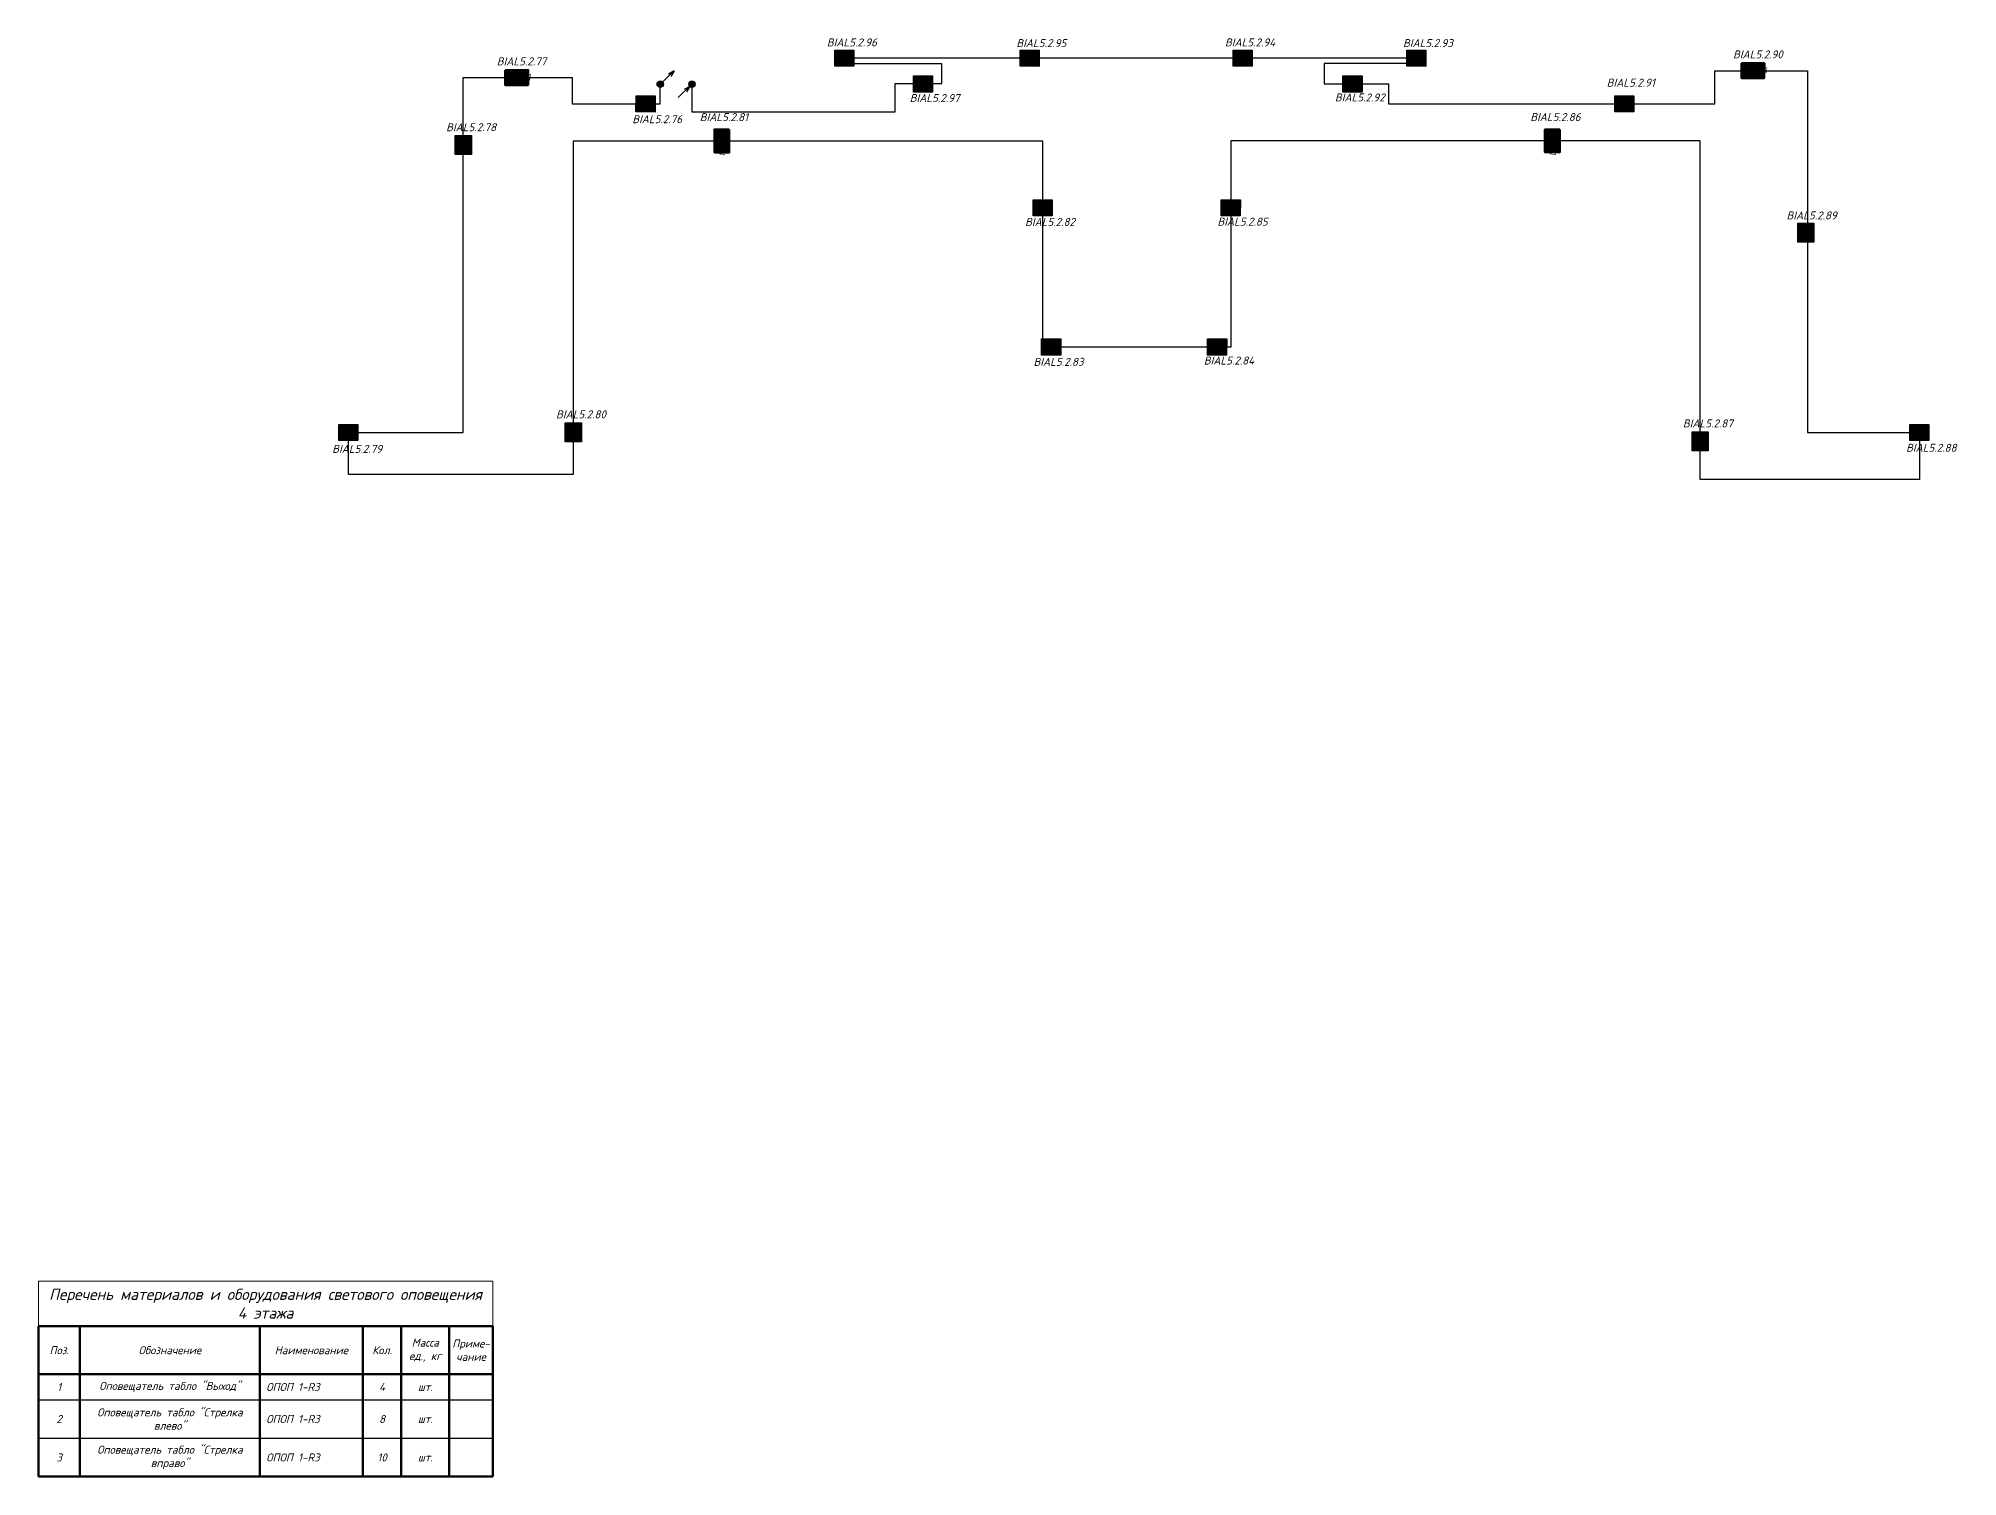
# Model space of a CAD drawing. Extents: x -152830 to 1281226, y -304852 to -2349.
# Drawn here: x 700252 to 760215, y -299021 to -254080 of the extents above; entities that cross this region are included whole.
import ezdxf

# ---------------------------------------------------------------- set-up
doc = ezdxf.new("R2010")
doc.units = 0
doc.header["$LTSCALE"] = 100
doc.linetypes.add('ACAD_ISO02W100', pattern=[15, 12, -3])
doc.layers.get('Defpoints').update_dxf_attribs({"color": 42})
for name, color, linetype, lineweight in [('00-Штамп', 7, 'Continuous', 0), ('cc_ПС', 6, 'пс  -V-V-V-V-V-V-V-', 30), ('Радио', 5, 'Continuous', 30)]:
    doc.layers.add(name, color=color, linetype=linetype, lineweight=lineweight)
doc.layers.add('_СОУЭ Оповещение_световое', color=1, linetype='Continuous')
doc.layers.add('ODG - Проводка', color=3, linetype='Continuous')
doc.styles.add('OlympDesign', font='isocpeui.ttf', dxfattribs={"height": 250})
doc.styles.get("Standard").update_dxf_attribs({"font": 'arial.ttf'})
doc.linetypes.add('пс  -V-V-V-V-V-V-V-', pattern='A,20,-0.2,["V",Standard,S=3,R=0,X=1,Y=-1.5],-5', length=25.2)

# ---------------------------------------------------------------- blocks, each defined once
blk = doc.blocks.new('*U148')
at = {"linetype": 'Continuous', "lineweight": 20, "true_color": 0xffffff}
h = blk.add_hatch(color=7, dxfattribs=at)
h.dxf.hatch_style = 1
h.paths.add_polyline_path([(200, -972), (200, 39), (-994, 39), (-994, -972)])
at = {"color": 1, "linetype": 'Continuous', "lineweight": 30}
blk.add_lwpolyline([(-992, 40), (202, 40), (202, -972), (-992, -972)], close=True, dxfattribs=at)
blk.add_lwpolyline([(124, -448, 0, 244, 0), (-364, -448, 0, 0, 0), (-890, -448, 0, 0, 0)], format="xyseb", dxfattribs=at)
at = {"style": 'OlympDesign'}
blk.add_attdef('НУМЕРАЦИЯ', (-1495, 611), '', height=500, dxfattribs=at)
at = {"color": 6, "lineweight": 20, "style": 'OlympDesign', "flags": 1}
for tag, p in [('ПОМЕЩЕНИЕ', (1645, -43)), ('ИД', (2550, -400))]:
    blk.add_attdef(tag, p, '', height=250, dxfattribs=at)
at = {"color": 2, "linetype": 'Continuous', "lineweight": 30, "style": 'OlympDesign', "width": 0.8, "flags": 1}
blk.add_attdef('ID', (2010, -411), '', height=250, dxfattribs=at)
blk = doc.blocks.new('*U149')
at = {"linetype": 'Continuous', "lineweight": 20, "true_color": 0xffffff}
h = blk.add_hatch(color=7, dxfattribs=at)
h.dxf.hatch_style = 1
h.paths.add_polyline_path([(-15, 709), (-15, -223), (1418, -210), (1418, 722)])
at = {"color": 1, "linetype": 'Continuous', "lineweight": 50}
blk.add_lwpolyline([(-15, 709), (1418, 722), (1418, -210), (-15, -223)], close=True, dxfattribs=at)
at = {"color": 1, "linetype": 'Continuous', "lineweight": 30, "insert": (100, 455), "char_height": 300, "attachment_point": 1, "style": 'OlympDesign'}
blk.add_mtext_dynamic_manual_height_columns('ВЫХОД', width=642.49, gutter_width=25, heights=[0], dxfattribs=at)
at = {"style": 'OlympDesign'}
blk.add_attdef('НУМЕРАЦИЯ', (-547, 1004), '', height=500, rotation=90, dxfattribs=at)
at = {"color": 6, "lineweight": 20, "style": 'OlympDesign', "flags": 1}
for tag, p in [('ПОМЕЩЕНИЕ', (1645, -43)), ('ИД', (2550, -400))]:
    blk.add_attdef(tag, p, '', height=250, dxfattribs=at)
blk = doc.blocks.new('*U150')
at = {"linetype": 'Continuous', "lineweight": 20, "true_color": 0xffffff}
h = blk.add_hatch(color=7, dxfattribs=at)
h.dxf.hatch_style = 1
h.paths.add_polyline_path([(200, -972), (200, 39), (-994, 39), (-994, -972)])
at = {"color": 1, "linetype": 'Continuous', "lineweight": 30}
blk.add_lwpolyline([(-992, 40), (202, 40), (202, -972), (-992, -972)], close=True, dxfattribs=at)
blk.add_lwpolyline([(124, -448, 0, 244, 0), (-364, -448, 0, 0, 0), (-890, -448, 0, 0, 0)], format="xyseb", dxfattribs=at)
at = {"style": 'OlympDesign'}
blk.add_attdef('НУМЕРАЦИЯ', (473, 611), '', height=500, dxfattribs=at)
at = {"color": 6, "lineweight": 20, "style": 'OlympDesign', "flags": 1}
for tag, p in [('ПОМЕЩЕНИЕ', (1645, -43)), ('ИД', (2550, -400))]:
    blk.add_attdef(tag, p, '', height=250, dxfattribs=at)
at = {"color": 2, "linetype": 'Continuous', "lineweight": 30, "style": 'OlympDesign', "width": 0.8, "flags": 1}
blk.add_attdef('ID', (2010, -411), '', height=250, dxfattribs=at)
blk = doc.blocks.new('*U151')
at = {"linetype": 'Continuous', "lineweight": 20, "true_color": 0xffffff}
h = blk.add_hatch(color=7, dxfattribs=at)
h.dxf.hatch_style = 1
h.paths.add_polyline_path([(196, -973), (201, 39), (-994, 43), (-998, -968)])
at = {"color": 1, "linetype": 'Continuous', "lineweight": 30}
blk.add_lwpolyline([(-994, 43), (201, 39), (196, -973), (-998, -968)], close=True, dxfattribs=at)
blk.add_lwpolyline([(-889, -440, 0, 244, 0), (-401, -442, 0, 0, 0), (125, -444, 0, 0, 0)], format="xyseb", dxfattribs=at)
at = {"color": 6, "lineweight": 20, "style": 'OlympDesign', "flags": 1}
for tag, p in [('ПОМЕЩЕНИЕ', (1643, -44)), ('ИД', (2549, -401))]:
    blk.add_attdef(tag, p, '', height=250, dxfattribs=at)
at = {"style": 'OlympDesign'}
blk.add_attdef('НУМЕРАЦИЯ', (-1228, -1671), '', height=500, dxfattribs=at)
at = {"color": 2, "linetype": 'Continuous', "lineweight": 30, "style": 'OlympDesign', "width": 0.8, "flags": 1}
blk.add_attdef('ID', (2008, -419), '', height=250, rotation=359.76857, dxfattribs=at)
blk = doc.blocks.new('*U152')
at = {"linetype": 'Continuous', "lineweight": 20, "true_color": 0xffffff}
h = blk.add_hatch(color=7, dxfattribs=at)
h.dxf.hatch_style = 1
h.paths.add_polyline_path([(-15, 709), (-15, -223), (1418, -210), (1418, 722)])
at = {"color": 1, "linetype": 'Continuous', "lineweight": 50}
blk.add_lwpolyline([(-15, 709), (1418, 722), (1418, -210), (-15, -223)], close=True, dxfattribs=at)
at = {"color": 1, "linetype": 'Continuous', "lineweight": 30, "insert": (100, 455), "char_height": 300, "attachment_point": 1, "style": 'OlympDesign'}
blk.add_mtext_dynamic_manual_height_columns('ВЫХОД', width=642.49, gutter_width=25, heights=[0], dxfattribs=at)
at = {"style": 'OlympDesign'}
blk.add_attdef('НУМЕРАЦИЯ', (-527, -1142), '', height=500, rotation=90, dxfattribs=at)
at = {"color": 6, "lineweight": 20, "style": 'OlympDesign', "flags": 1}
for tag, p in [('ПОМЕЩЕНИЕ', (1645, -43)), ('ИД', (2550, -400))]:
    blk.add_attdef(tag, p, '', height=250, dxfattribs=at)
blk = doc.blocks.new('*U153')
at = {"linetype": 'Continuous', "lineweight": 20, "true_color": 0xffffff}
h = blk.add_hatch(color=7, dxfattribs=at)
h.dxf.hatch_style = 1
h.paths.add_polyline_path([(200, -972), (200, 39), (-994, 39), (-994, -972)])
at = {"color": 1, "linetype": 'Continuous', "lineweight": 30}
blk.add_lwpolyline([(-992, 40), (202, 40), (202, -972), (-992, -972)], close=True, dxfattribs=at)
blk.add_lwpolyline([(124, -448, 0, 244, 0), (-364, -448, 0, 0, 0), (-890, -448, 0, 0, 0)], format="xyseb", dxfattribs=at)
at = {"color": 6, "lineweight": 20, "style": 'OlympDesign', "flags": 1}
for tag, p in [('ПОМЕЩЕНИЕ', (1645, -43)), ('ИД', (2550, -400))]:
    blk.add_attdef(tag, p, '', height=250, dxfattribs=at)
at = {"color": 2, "linetype": 'Continuous', "lineweight": 30, "style": 'OlympDesign', "width": 0.8, "flags": 1}
blk.add_attdef('ID', (2010, -411), '', height=250, dxfattribs=at)
at = {"style": 'OlympDesign'}
blk.add_attdef('НУМЕРАЦИЯ', (-1408, -1738), '', height=500, dxfattribs=at)
blk = doc.blocks.new('*U154')
at = {"linetype": 'Continuous', "lineweight": 20, "true_color": 0xffffff}
h = blk.add_hatch(color=7, dxfattribs=at)
h.dxf.hatch_style = 1
h.paths.add_polyline_path([(196, -973), (201, 39), (-994, 43), (-998, -968)])
at = {"color": 1, "linetype": 'Continuous', "lineweight": 30}
blk.add_lwpolyline([(-994, 43), (201, 39), (196, -973), (-998, -968)], close=True, dxfattribs=at)
blk.add_lwpolyline([(-889, -440, 0, 244, 0), (-401, -442, 0, 0, 0), (125, -444, 0, 0, 0)], format="xyseb", dxfattribs=at)
at = {"style": 'OlympDesign'}
blk.add_attdef('НУМЕРАЦИЯ', (-1228, 227), '', height=500, dxfattribs=at)
at = {"color": 6, "lineweight": 20, "style": 'OlympDesign', "flags": 1}
for tag, p in [('ПОМЕЩЕНИЕ', (1643, -44)), ('ИД', (2549, -401))]:
    blk.add_attdef(tag, p, '', height=250, dxfattribs=at)
at = {"color": 2, "linetype": 'Continuous', "lineweight": 30, "style": 'OlympDesign', "width": 0.8, "flags": 1}
blk.add_attdef('ID', (2008, -419), '', height=250, rotation=359.76857, dxfattribs=at)
blk = doc.blocks.new('*U155')
at = {"linetype": 'Continuous', "lineweight": 20, "true_color": 0xffffff}
h = blk.add_hatch(color=7, dxfattribs=at)
h.dxf.hatch_style = 1
h.paths.add_polyline_path([(200, -972), (200, 39), (-994, 39), (-994, -972)])
at = {"color": 1, "linetype": 'Continuous', "lineweight": 30}
blk.add_lwpolyline([(-992, 40), (202, 40), (202, -972), (-992, -972)], close=True, dxfattribs=at)
blk.add_lwpolyline([(124, -448, 0, 244, 0), (-364, -448, 0, 0, 0), (-890, -448, 0, 0, 0)], format="xyseb", dxfattribs=at)
at = {"style": 'OlympDesign'}
blk.add_attdef('НУМЕРАЦИЯ', (-1495, 272), '', height=500, dxfattribs=at)
at = {"color": 6, "lineweight": 20, "style": 'OlympDesign', "flags": 1}
for tag, p in [('ПОМЕЩЕНИЕ', (1645, -43)), ('ИД', (2550, -400))]:
    blk.add_attdef(tag, p, '', height=250, dxfattribs=at)
at = {"color": 2, "linetype": 'Continuous', "lineweight": 30, "style": 'OlympDesign', "width": 0.8, "flags": 1}
blk.add_attdef('ID', (2010, -411), '', height=250, dxfattribs=at)
blk = doc.blocks.new('*U156')
at = {"linetype": 'Continuous', "lineweight": 20, "true_color": 0xffffff}
h = blk.add_hatch(color=7, dxfattribs=at)
h.dxf.hatch_style = 1
h.paths.add_polyline_path([(196, -973), (201, 39), (-994, 43), (-998, -968)])
at = {"color": 1, "linetype": 'Continuous', "lineweight": 30}
blk.add_lwpolyline([(-994, 43), (201, 39), (196, -973), (-998, -968)], close=True, dxfattribs=at)
blk.add_lwpolyline([(-889, -440, 0, 244, 0), (-401, -442, 0, 0, 0), (125, -444, 0, 0, 0)], format="xyseb", dxfattribs=at)
at = {"color": 6, "lineweight": 20, "style": 'OlympDesign', "flags": 1}
for tag, p in [('ПОМЕЩЕНИЕ', (1643, -44)), ('ИД', (2549, -401))]:
    blk.add_attdef(tag, p, '', height=250, dxfattribs=at)
at = {"style": 'OlympDesign'}
blk.add_attdef('НУМЕРАЦИЯ', (-1228, -1595), '', height=500, dxfattribs=at)
at = {"color": 2, "linetype": 'Continuous', "lineweight": 30, "style": 'OlympDesign', "width": 0.8, "flags": 1}
blk.add_attdef('ID', (2008, -419), '', height=250, rotation=359.76857, dxfattribs=at)
blk = doc.blocks.new('*U157')
at = {"linetype": 'Continuous', "lineweight": 20, "true_color": 0xffffff}
h = blk.add_hatch(color=7, dxfattribs=at)
h.dxf.hatch_style = 1
h.paths.add_polyline_path([(200, -972), (200, 39), (-994, 39), (-994, -972)])
at = {"color": 1, "linetype": 'Continuous', "lineweight": 30}
blk.add_lwpolyline([(-992, 40), (202, 40), (202, -972), (-992, -972)], close=True, dxfattribs=at)
blk.add_lwpolyline([(124, -448, 0, 244, 0), (-364, -448, 0, 0, 0), (-890, -448, 0, 0, 0)], format="xyseb", dxfattribs=at)
at = {"color": 6, "lineweight": 20, "style": 'OlympDesign', "flags": 1}
for tag, p in [('ПОМЕЩЕНИЕ', (1645, -43)), ('ИД', (2550, -400))]:
    blk.add_attdef(tag, p, '', height=250, dxfattribs=at)
at = {"style": 'OlympDesign'}
blk.add_attdef('НУМЕРАЦИЯ', (-1495, -1557), '', height=500, dxfattribs=at)
at = {"color": 2, "linetype": 'Continuous', "lineweight": 30, "style": 'OlympDesign', "width": 0.8, "flags": 1}
blk.add_attdef('ID', (2010, -411), '', height=250, dxfattribs=at)
blk = doc.blocks.new('*U120')
at = {"layer": 'ODG - Проводка'}
h = blk.add_hatch(color=0, dxfattribs=at)
edge = h.paths.add_edge_path()
edge.add_arc((0, 0), 50, 0, 360)
at = {"layer": 'ODG - Проводка', "color": 0}
for points in [[(0, 0), (212, 212)], [(35, 35), (85, 122)], [(35, 35), (122, 85)]]:
    blk.add_lwpolyline(points, dxfattribs=at)
blk.add_circle((0, 0), 50, dxfattribs=at)
blk = doc.blocks.new('*U181')
at = {"linetype": 'Continuous', "lineweight": 20, "true_color": 0xffffff}
h = blk.add_hatch(color=7, dxfattribs=at)
h.dxf.hatch_style = 1
h.paths.add_polyline_path([(200, -972), (200, 39), (-994, 39), (-994, -972)])
at = {"color": 1, "linetype": 'Continuous', "lineweight": 30}
blk.add_lwpolyline([(-992, 40), (202, 40), (202, -972), (-992, -972)], close=True, dxfattribs=at)
blk.add_lwpolyline([(124, -448, 0, 244, 0), (-364, -448, 0, 0, 0), (-890, -448, 0, 0, 0)], format="xyseb", dxfattribs=at)
at = {"color": 6, "lineweight": 20, "style": 'OlympDesign', "flags": 1}
for tag, p in [('ПОМЕЩЕНИЕ', (1645, -43)), ('ИД', (2550, -400))]:
    blk.add_attdef(tag, p, '', height=250, dxfattribs=at)
at = {"style": 'OlympDesign'}
blk.add_attdef('НУМЕРАЦИЯ', (-1495, -1640), '', height=500, dxfattribs=at)
at = {"color": 2, "linetype": 'Continuous', "lineweight": 30, "style": 'OlympDesign', "width": 0.8, "flags": 1}
blk.add_attdef('ID', (2010, -411), '', height=250, dxfattribs=at)
blk = doc.blocks.new('*U180')
at = {"linetype": 'Continuous', "lineweight": 20, "true_color": 0xffffff}
h = blk.add_hatch(color=7, dxfattribs=at)
h.dxf.hatch_style = 1
h.paths.add_polyline_path([(196, -973), (201, 39), (-994, 43), (-998, -968)])
at = {"color": 1, "linetype": 'Continuous', "lineweight": 30}
blk.add_lwpolyline([(-994, 43), (201, 39), (196, -973), (-998, -968)], close=True, dxfattribs=at)
blk.add_lwpolyline([(-889, -440, 0, 244, 0), (-401, -442, 0, 0, 0), (125, -444, 0, 0, 0)], format="xyseb", dxfattribs=at)
at = {"color": 6, "lineweight": 20, "style": 'OlympDesign', "flags": 1}
for tag, p in [('ПОМЕЩЕНИЕ', (1643, -44)), ('ИД', (2549, -401))]:
    blk.add_attdef(tag, p, '', height=250, dxfattribs=at)
at = {"style": 'OlympDesign'}
blk.add_attdef('НУМЕРАЦИЯ', (-1228, -1559), '', height=500, dxfattribs=at)
at = {"color": 2, "linetype": 'Continuous', "lineweight": 30, "style": 'OlympDesign', "width": 0.8, "flags": 1}
blk.add_attdef('ID', (2008, -419), '', height=250, rotation=359.76857, dxfattribs=at)
blk = doc.blocks.new('*U183')
at = {"linetype": 'Continuous', "lineweight": 20, "true_color": 0xffffff}
h = blk.add_hatch(color=7, dxfattribs=at)
h.dxf.hatch_style = 1
h.paths.add_polyline_path([(196, -973), (201, 39), (-994, 43), (-998, -968)])
at = {"color": 1, "linetype": 'Continuous', "lineweight": 30}
blk.add_lwpolyline([(-994, 43), (201, 39), (196, -973), (-998, -968)], close=True, dxfattribs=at)
blk.add_lwpolyline([(-889, -440, 0, 244, 0), (-401, -442, 0, 0, 0), (125, -444, 0, 0, 0)], format="xyseb", dxfattribs=at)
at = {"color": 6, "lineweight": 20, "style": 'OlympDesign', "flags": 1}
for tag, p in [('ПОМЕЩЕНИЕ', (1643, -44)), ('ИД', (2549, -401))]:
    blk.add_attdef(tag, p, '', height=250, dxfattribs=at)
at = {"style": 'OlympDesign'}
blk.add_attdef('НУМЕРАЦИЯ', (-1228, -1580), '', height=500, dxfattribs=at)
at = {"color": 2, "linetype": 'Continuous', "lineweight": 30, "style": 'OlympDesign', "width": 0.8, "flags": 1}
blk.add_attdef('ID', (2008, -419), '', height=250, rotation=359.76857, dxfattribs=at)
blk = doc.blocks.new('*U182')
at = {"linetype": 'Continuous', "lineweight": 20, "true_color": 0xffffff}
h = blk.add_hatch(color=7, dxfattribs=at)
h.dxf.hatch_style = 1
h.paths.add_polyline_path([(200, -972), (200, 39), (-994, 39), (-994, -972)])
at = {"color": 1, "linetype": 'Continuous', "lineweight": 30}
blk.add_lwpolyline([(-992, 40), (202, 40), (202, -972), (-992, -972)], close=True, dxfattribs=at)
blk.add_lwpolyline([(124, -448, 0, 244, 0), (-364, -448, 0, 0, 0), (-890, -448, 0, 0, 0)], format="xyseb", dxfattribs=at)
at = {"color": 6, "lineweight": 20, "style": 'OlympDesign', "flags": 1}
for tag, p in [('ПОМЕЩЕНИЕ', (1645, -43)), ('ИД', (2550, -400))]:
    blk.add_attdef(tag, p, '', height=250, dxfattribs=at)
at = {"style": 'OlympDesign'}
blk.add_attdef('НУМЕРАЦИЯ', (-1495, -1597), '', height=500, dxfattribs=at)
at = {"color": 2, "linetype": 'Continuous', "lineweight": 30, "style": 'OlympDesign', "width": 0.8, "flags": 1}
blk.add_attdef('ID', (2010, -411), '', height=250, dxfattribs=at)
blk = doc.blocks.new('*U118')
at = {"layer": 'ODG - Проводка'}
h = blk.add_hatch(color=0, dxfattribs=at)
edge = h.paths.add_edge_path()
edge.add_arc((0, 0), 50, 0, 360)
at = {"layer": 'ODG - Проводка', "color": 0}
for points in [[(-212, -212), (0, 0)], [(-212, -212), (-162, -126)], [(-212, -212), (-126, -162)]]:
    blk.add_lwpolyline(points, dxfattribs=at)
blk.add_circle((0, 0), 50, dxfattribs=at)
blk = doc.blocks.new('*T2358')
at = {"color": 0, "lineweight": 50, "transparency": 16777216}
for p, q in [((0, -1410), (14195, -1410)), ((0, -1410), (0, -6110)), ((1300, -1410), (1300, -6110)), ((6919, -1410), (6919, -6110)), ((10139, -1410), (10139, -6110)), ((11339, -1410), (11339, -6110)), ((12839, -1410), (12839, -6110)), ((14195, -1410), (14195, -6110)), ((0, -2910), (14195, -2910)), ((0, -6110), (14195, -6110))]:
    blk.add_line(p, q, dxfattribs=at)
at = {"color": 0, "lineweight": -2, "transparency": 16777216}
for p, q in [((0, -3710), (12839, -3710)), ((0, -4910), (12839, -4910))]:
    blk.add_line(p, q, dxfattribs=at)
at = {"color": 0, "transparency": 16777216}
for p, q in [((12839, -3710), (14195, -3710)), ((12839, -4910), (14195, -4910))]:
    blk.add_line(p, q, dxfattribs=at)
at = {"layer": 'Defpoints', "color": 8, "linetype": 'ByBlock', "lineweight": 0, "transparency": 16777216}
for p, q in [((0, 0), (14195, 0)), ((0, 0), (0, -1410)), ((14195, 0), (14195, -1410))]:
    blk.add_line(p, q, dxfattribs=at)
at = {"color": 0, "transparency": 16777216, "style": 'OlympDesign'}
for s, insert, char_height, width, attachment_point in [('Перечень материалов и оборудования светового оповещения 4 этажа', (7097, -705), 350, 13794.54, 5), ('Масса ед., кг', (12089, -2160), 250, 1100, 5), ('Поз.', (650, -2160), 250, 900, 5), ('Обозначение', (4110, -2160), 250, 5219.44, 5), ('Наименование', (8529, -2160), 250, 2819.56, 5), ('Кол.', (10739, -2160), 250, 800, 5), ('Приме- чание', (13517, -2160), 250, 955.55, 5), ('1', (650, -3310), 250, 900, 5), ('Оповещатель табло "Выход"', (4110, -3310), 250, 5219.44, 5), ('ОПОП 1-R3', (7119, -3310), 250, 2819.56, 4), ('4', (10739, -3310), 250, 800, 5), ('шт.', (12089, -3310), 250, 1100, 5), ('2', (650, -4310), 250, 900, 5), ('Оповещатель табло "Стрелка влево"', (4110, -4310), 250, 5219.44, 5), ('ОПОП 1-R3', (7119, -4310), 250, 2819.56, 4), ('8', (10739, -4310), 250, 800, 5), ('шт.', (12089, -4310), 250, 1100, 5), ('3', (650, -5510), 250, 900, 5), ('Оповещатель табло "Стрелка вправо"', (4110, -5510), 250, 5219.44, 5), ('ОПОП 1-R3', (7119, -5510), 250, 2819.56, 4), ('10', (10739, -5510), 250, 800, 5), ('шт.', (12089, -5510), 250, 1100, 5)]:
    blk.add_mtext(s, dxfattribs=dict(at, insert=insert, char_height=char_height, width=width, attachment_point=attachment_point))

msp = doc.modelspace()

# ---------------------------------------------------------------- linework, layer by layer
at = {"layer": 'cc_ПС', "color": 1, "linetype": 'ACAD_ISO02W100', "lineweight": 30, "ltscale": 30}
msp.add_lwpolyline([(720673.045288, -255512.382671), (720673.045288, -256372.245034), (727016.249036, -256372.245034), (727016.249036, -255491.778759), (728478.147437, -255491.778759), (728478.147437, -254876.668135), (725436.17253, -254876.668135), (725436.17253, -254690.02734), (743303.581328, -254690.02734), (743303.581328, -254860.981945), (740426.874208, -254860.981945), (740426.874208, -255496.694374), (742432.089516, -255496.694374), (742432.089516, -256126.964957), (752630.456362, -256126.964957), (752630.456362, -255089.350291), (755520.15479, -255089.350291), (755520.15479, -266394.54799), (759019.845588, -266394.54799), (759019.845588, -267868.2597), (752169.764913, -267868.2597), (752169.764913, -257281.102297), (737508.010001, -257281.102297), (737508.010001, -263726.959586), (731630.572135, -263726.959586), (731630.572135, -257289.691858), (716964.011887, -257289.691858), (716964.011887, -267703.602198), (709939.3884, -267703.602198), (709939.3884, -266395.755825), (713520.70341, -266395.755825), (713520.70341, -255306.05509), (716927.764863, -255306.05509), (716927.764863, -256128.168667), (719681.703697, -256128.168667), (719681.703697, -255512.382671)], dxfattribs=at)

# ---------------------------------------------------------------- block references
msp.add_blockref('*T2358', (700251.8884, -292911.740376))
at = {"layer": '_СОУЭ Оповещение_световое', "color": 4}
ref = msp.add_blockref('*U155', (725633.540299, -254467.068246), dxfattribs=dict(at, xscale=0.5, yscale=0.5, zscale=0.5))
ref.add_attrib('НУМЕРАЦИЯ', 'BIAL5.2.96', (724886.00839, -254331.157553), dxfattribs={"layer": '00-Штамп', "color": 7, "height": 250, "style": 'OlympDesign'})
ref = msp.add_blockref('*U154', (731420.662903, -254467.60714), dxfattribs=dict(at, xscale=0.5, yscale=0.5, zscale=0.5))
ref.add_attrib('НУМЕРАЦИЯ', 'BIAL5.2.95', (730806.493292, -254354.216451), dxfattribs={"layer": '00-Штамп', "color": 7, "height": 250, "style": 'OlympDesign'})
ref = msp.add_blockref('*U155', (738072.75617, -254467.068246), dxfattribs=dict(at, xscale=0.5, yscale=0.5, zscale=0.5))
ref.add_attrib('НУМЕРАЦИЯ', 'BIAL5.2.94', (737325.22426, -254331.157553), dxfattribs={"layer": '00-Штамп', "color": 7, "height": 250, "style": 'OlympDesign'})
ref = msp.add_blockref('*U154', (743501.813019, -254467.60714), dxfattribs=dict(at, xscale=0.5, yscale=0.5, zscale=0.5))
ref.add_attrib('НУМЕРАЦИЯ', 'BIAL5.2.93', (742887.643408, -254354.216451), dxfattribs={"layer": '00-Штамп', "color": 7, "height": 250, "style": 'OlympDesign'})
ref = msp.add_blockref('*U149', (714842.818702, -255427.577507), dxfattribs=dict(at, xscale=0.4999999999999998, yscale=0.4999999999999998, zscale=0.4999999999999998, rotation=359.4723474880294))
ref.add_attrib('НУМЕРАЦИЯ', 'BIAL5.2.77', (714574.110678, -254923.163395), dxfattribs={"layer": '00-Штамп', "color": 7, "height": 250, "style": 'OlympDesign'})
ref = msp.add_blockref('*U149', (753467.8339, -255210.872708), dxfattribs=dict(at, xscale=0.4999999999999999, yscale=0.4999999999999999, zscale=0.4999999999999999, rotation=359.4723474880294))
ref.add_attrib('НУМЕРАЦИЯ', 'BIAL5.2.90', (753199.125876, -254706.458597), dxfattribs={"layer": '00-Штамп', "color": 7, "height": 250, "style": 'OlympDesign'})
ref = msp.add_blockref('*U156', (728089.466511, -255273.356041), dxfattribs=dict(at, xscale=0.5, yscale=0.5, zscale=0.5))
ref.add_attrib('НУМЕРАЦИЯ', 'BIAL5.2.97', (727475.296901, -256070.642131), dxfattribs={"layer": '00-Штамп', "color": 7, "height": 250, "style": 'OlympDesign'})
ref = msp.add_blockref('*U157', (741508.050602, -255272.821272), dxfattribs=dict(at, xscale=0.5, yscale=0.5, zscale=0.5))
ref.add_attrib('НУМЕРАЦИЯ', 'BIAL5.2.92', (740760.518693, -256051.188714), dxfattribs={"layer": '00-Штамп', "color": 7, "height": 250, "style": 'OlympDesign'})
ref = msp.add_blockref('*U148', (749999.25617, -255894.030353), dxfattribs=dict(at, xscale=0.5, yscale=0.5, zscale=0.5))
ref.add_attrib('НУМЕРАЦИЯ', 'BIAL5.2.91', (749251.72426, -255588.706699), dxfattribs={"layer": '00-Штамп', "color": 7, "height": 250, "style": 'OlympDesign'})
ref = msp.add_blockref('*U151', (719421.745018, -255894.565121), dxfattribs=dict(at, xscale=0.5, yscale=0.5, zscale=0.5))
ref.add_attrib('НУМЕРАЦИЯ', 'BIAL5.2.76', (718807.575407, -256730.137831), dxfattribs={"layer": '00-Штамп', "color": 7, "height": 250, "style": 'OlympDesign'})
ref = msp.add_blockref('*U152', (721483.536332, -256935.622159), dxfattribs=dict(at, xscale=0.4999999999999996, yscale=0.4999999999999996, zscale=0.4999999999999996, rotation=269.4723474880294))
ref.add_attrib('НУМЕРАЦИЯ', 'BIAL5.2.81', (720915.11553, -256666.914135), dxfattribs={"layer": '00-Штамп', "color": 7, "height": 250, "style": 'OlympDesign'})
ref = msp.add_blockref('*U152', (747432.195635, -256931.327379), dxfattribs=dict(at, xscale=0.4999999999999997, yscale=0.4999999999999997, zscale=0.4999999999999997, rotation=269.4723474880294))
ref.add_attrib('НУМЕРАЦИЯ', 'BIAL5.2.86', (746863.774833, -256662.619355), dxfattribs={"layer": '00-Штамп', "color": 7, "height": 250, "style": 'OlympDesign'})
ref = msp.add_blockref('*U150', (713296.830309, -257217.933894), dxfattribs=dict(at, xscale=0.5, yscale=0.5, zscale=0.5, rotation=90))
ref.add_attrib('НУМЕРАЦИЯ', 'BIAL5.2.78', (712991.506655, -256981.524669), dxfattribs={"layer": '00-Штамп', "color": 7, "height": 250, "style": 'OlympDesign'})
ref = msp.add_blockref('*U182', (731827.939904, -259142.821272), dxfattribs=dict(at, xscale=0.5, yscale=0.5, zscale=0.5))
ref.add_attrib('НУМЕРАЦИЯ', 'BIAL5.2.82', (731080.407994, -259941.503898), dxfattribs={"layer": '00-Штамп', "color": 7, "height": 250, "style": 'OlympDesign'})
ref = msp.add_blockref('*U183', (737704.536766, -259143.349154), dxfattribs=dict(at, xscale=0.5, yscale=0.5, zscale=0.5))
ref.add_attrib('НУМЕРАЦИЯ', 'BIAL5.2.85', (737090.367155, -259933.257895), dxfattribs={"layer": '00-Штамп', "color": 7, "height": 250, "style": 'OlympDesign'})
ref = msp.add_blockref('*U151', (755706.411723, -260352.419792), dxfattribs=dict(at, xscale=0.5, yscale=0.5, zscale=0.5, rotation=270))
ref.add_attrib('НУМЕРАЦИЯ', 'BIAL5.2.89', (754870.839014, -259738.250181), dxfattribs={"layer": '00-Штамп', "color": 7, "height": 250, "style": 'OlympDesign'})
ref = msp.add_blockref('*U181', (732091.002331, -263492.821272), dxfattribs=dict(at, xscale=0.5, yscale=0.5, zscale=0.5))
ref.add_attrib('НУМЕРАЦИЯ', 'BIAL5.2.83', (731343.470421, -264312.978397), dxfattribs={"layer": '00-Штамп', "color": 7, "height": 250, "style": 'OlympDesign'})
ref = msp.add_blockref('*U180', (737277.695462, -263493.356041), dxfattribs=dict(at, xscale=0.5, yscale=0.5, zscale=0.5))
ref.add_attrib('НУМЕРАЦИЯ', 'BIAL5.2.84', (736663.525852, -264272.856245), dxfattribs={"layer": '00-Штамп', "color": 7, "height": 250, "style": 'OlympDesign'})
ref = msp.add_blockref('*U153', (710136.75617, -266162.82122), dxfattribs=dict(at, xscale=0.5, yscale=0.5, zscale=0.5))
ref.add_attrib('НУМЕРАЦИЯ', 'BIAL5.2.79', (709432.909469, -267031.900078), dxfattribs={"layer": '00-Штамп', "color": 7, "height": 250, "style": 'OlympDesign'})
ref = msp.add_blockref('*U150', (716731.077283, -266190.037691), dxfattribs=dict(at, xscale=0.5, yscale=0.5, zscale=0.5, rotation=90))
ref.add_attrib('НУМЕРАЦИЯ', 'BIAL5.2.80', (716425.753629, -265953.628465), dxfattribs={"layer": '00-Штамп', "color": 7, "height": 250, "style": 'OlympDesign'})
ref = msp.add_blockref('*U150', (751936.830309, -266473.208361), dxfattribs=dict(at, xscale=0.5, yscale=0.5, zscale=0.5, rotation=90))
ref.add_attrib('НУМЕРАЦИЯ', 'BIAL5.2.87', (751631.506655, -266236.799136), dxfattribs={"layer": '00-Штамп', "color": 7, "height": 250, "style": 'OlympDesign'})
ref = msp.add_blockref('*U151', (759220.12009, -266163.355989), dxfattribs=dict(at, xscale=0.5, yscale=0.5, zscale=0.5))
ref.add_attrib('НУМЕРАЦИЯ', 'BIAL5.2.88', (758605.95048, -266998.928698), dxfattribs={"layer": '00-Штамп', "color": 7, "height": 250, "style": 'OlympDesign'})
at = {"layer": 'Радио', "xscale": 2, "yscale": 2, "zscale": 2, "rotation": 178.7329526101915}
for name, p in [('*U118', (719681.703697, -255512.382671)), ('*U120', (720673.045288, -255512.382671))]:
    msp.add_blockref(name, p, dxfattribs=at)

doc.saveas('drawing.dxf')
